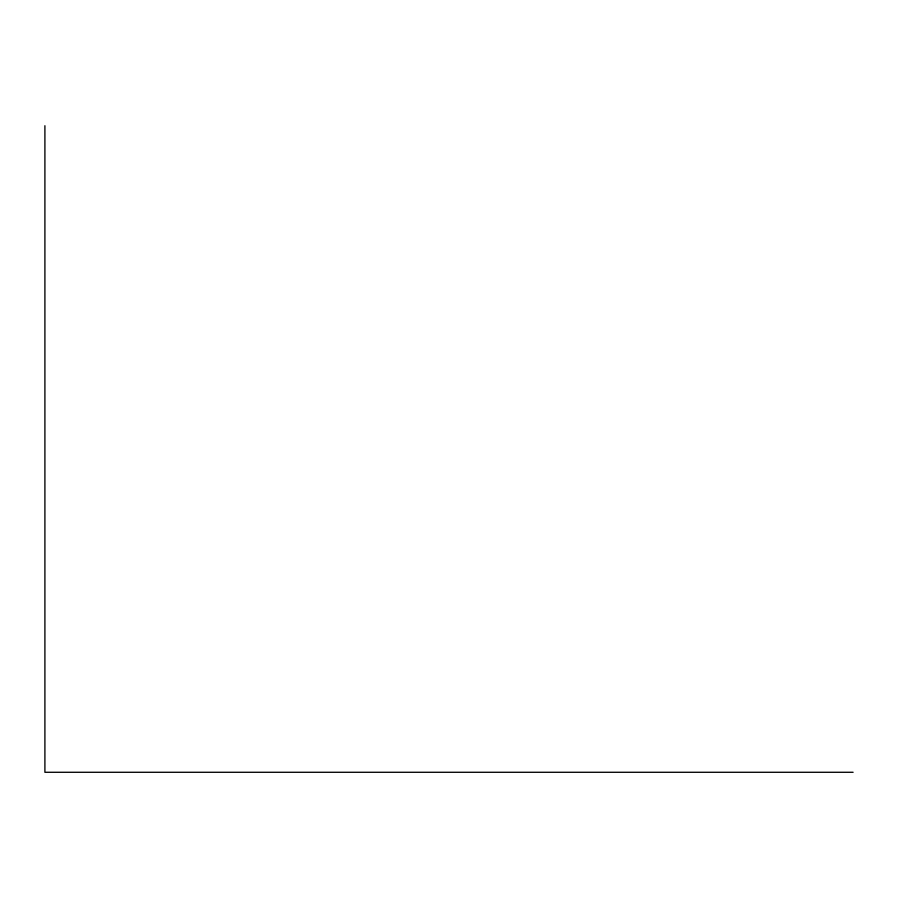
<?xml version="1.0" encoding="UTF-8"?>
<svg xmlns="http://www.w3.org/2000/svg" width="898" height="898" viewBox="0 0 898 898"><rect width="100%" height="100%" fill="white"/><g stroke="black" fill="none" stroke-linecap="round" stroke-linejoin="round"><path stroke-width="1.35" d="M853.1 772.28L44.9 772.28L44.9 125.72"/></g></svg>
